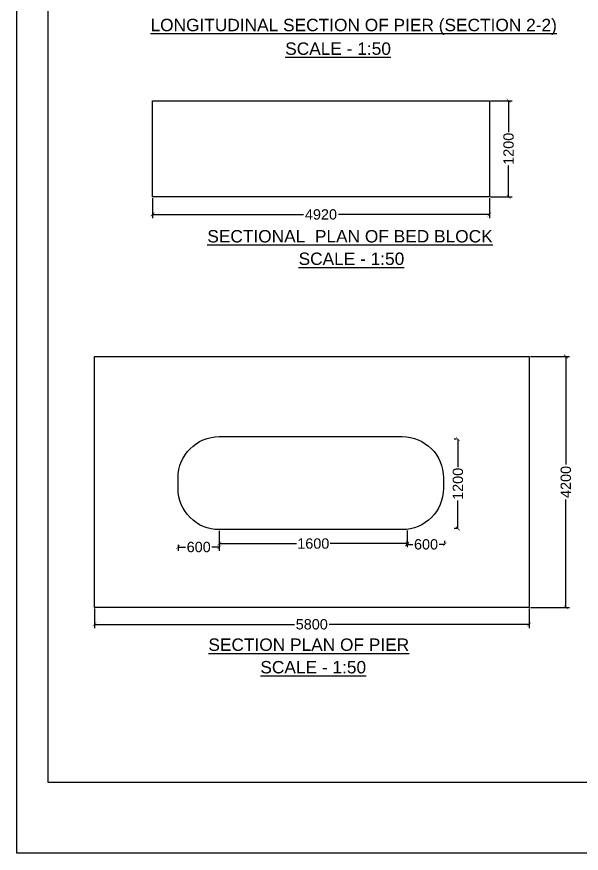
# Model space of a CAD drawing. Header units: inches. Extents: x 408 to 17534, y 396 to 10656.
# Drawn here: x 407.76 to 435.13, y 396.4 to 436.93 of the extents above; entities that cross this region are included whole.
import ezdxf

# ---------------------------------------------------------------- set-up
doc = ezdxf.new("R2010")
doc.units = ezdxf.units.IN
doc.header["$LTSCALE"] = 15
doc.header["$MEASUREMENT"] = 0
for name, color, linetype in [('DIMENSION', 255, 'Continuous'), ('DRAWING', 7, 'Continuous'), ('TEXT', 255, 'Continuous')]:
    doc.layers.add(name, color=color, linetype=linetype)
doc.styles.get("Standard").update_dxf_attribs({"font": 'ARIAL_1.TTF'})
doc.dimstyles.new('dig', dxfattribs={"dimtxt": 0.1875, "dimasz": 0.18, "dimexe": 0.18, "dimexo": 0.0625, "dimgap": 0.09, "dimtad": 0, "dimtih": 1, "dimtoh": 1, "dimdec": 4, "dimzin": 0, "dimdsep": 46, "dimtxsty": 'Standard', "dimblk": 'ARCHTICK', "dimcen": 0.09, "dimadec": 0, "dimazin": 0, "dimtfac": 1, "dimtdec": 4, "dimtofl": 0, "dimtmove": 0, "dimatfit": 3, "dimldrblk": 'ARCHTICK', "dimfxl": 0, "dimtolj": 1, "dimtzin": 0, "dimarcsym": 0})
picture_1 = doc.add_image_def('image2.jpg', size_in_pixel=(6332, 4524))

# ---------------------------------------------------------------- blocks, each defined once
blk = doc.blocks.new('_ArchTick')
at = {"color": 0, "linetype": 'ByBlock', "const_width": 0.15}
blk.add_lwpolyline([(-0.5, -0.5), (0.5, 0.5)], dxfattribs=at)
blk = doc.blocks.new('*D123')
at = {"layer": 'Defpoints', "color": 0, "ltscale": 0.02}
for p in [(411.533, 408.316), (432.596, 408.316), (432.596, 407.493)]:
    blk.add_point(p, dxfattribs=at)
at = {"layer": 'DIMENSION', "color": 0, "lineweight": -2, "ltscale": 0.02}
for p, q in [((411.533, 408.253), (411.533, 407.313)), ((432.596, 408.253), (432.596, 407.313)), ((411.533, 407.493), (421.229, 407.493)), ((432.596, 407.493), (422.9, 407.493))]:
    blk.add_line(p, q, dxfattribs=at)
at = {"layer": 'DIMENSION', "color": 0, "lineweight": -2, "ltscale": 0.02, "xscale": 0.18, "yscale": 0.18, "zscale": 0.18, "rotation": 180}
blk.add_blockref('_ArchTick', (411.533, 407.493), dxfattribs=at)
at = {"layer": 'DIMENSION', "color": 0, "lineweight": -2, "ltscale": 0.02, "xscale": 0.18, "yscale": 0.18, "zscale": 0.18}
blk.add_blockref('_ArchTick', (432.596, 407.493), dxfattribs=at)
at = {"layer": 'DIMENSION', "color": 0, "ltscale": 0.02, "insert": (422.064, 407.493), "char_height": 0.5, "attachment_point": 5}
blk.add_mtext('\\A1;5800', dxfattribs=at)
blk = doc.blocks.new('*D124')
at = {"layer": 'Defpoints', "color": 0, "ltscale": 0.02}
for p in [(432.596, 420.469), (432.596, 408.316), (434.378, 408.316)]:
    blk.add_point(p, dxfattribs=at)
at = {"layer": 'DIMENSION', "color": 0, "lineweight": -2, "ltscale": 0.02}
for p, q in [((432.658, 420.469), (434.558, 420.469)), ((434.378, 420.469), (434.378, 415.238)), ((434.378, 408.316), (434.378, 413.546)), ((432.658, 408.316), (434.558, 408.316))]:
    blk.add_line(p, q, dxfattribs=at)
at = {"layer": 'DIMENSION', "color": 0, "lineweight": -2, "ltscale": 0.02, "xscale": 0.18, "yscale": 0.18, "zscale": 0.18}
for p, rotation in [((434.378, 420.469), 90), ((434.378, 408.316), 270)]:
    blk.add_blockref('_ArchTick', p, dxfattribs=dict(at, rotation=rotation))
at = {"layer": 'DIMENSION', "color": 0, "ltscale": 0.02, "insert": (434.378, 414.392), "char_height": 0.5, "attachment_point": 5, "rotation": 90}
blk.add_mtext('\\A1;4200', dxfattribs=at)
blk = doc.blocks.new('*D125')
at = {"layer": 'Defpoints', "color": 0, "ltscale": 0.02}
for p in [(417.583, 412.081), (426.691, 412.096), (426.691, 411.405)]:
    blk.add_point(p, dxfattribs=at)
at = {"layer": 'DIMENSION', "color": 0, "lineweight": -2, "ltscale": 0.02}
for p, q in [((417.583, 412.018), (417.583, 411.225)), ((426.691, 412.033), (426.691, 411.225)), ((417.583, 411.405), (421.325, 411.405)), ((426.691, 411.405), (422.949, 411.405))]:
    blk.add_line(p, q, dxfattribs=at)
at = {"layer": 'DIMENSION', "color": 0, "lineweight": -2, "ltscale": 0.02, "xscale": 0.18, "yscale": 0.18, "zscale": 0.18, "rotation": 180}
blk.add_blockref('_ArchTick', (417.583, 411.405), dxfattribs=at)
at = {"layer": 'DIMENSION', "color": 0, "lineweight": -2, "ltscale": 0.02, "xscale": 0.18, "yscale": 0.18, "zscale": 0.18}
blk.add_blockref('_ArchTick', (426.691, 411.405), dxfattribs=at)
at = {"layer": 'DIMENSION', "color": 0, "ltscale": 0.02, "insert": (422.137, 411.405), "char_height": 0.5, "attachment_point": 5}
blk.add_mtext('\\A1;1600', dxfattribs=at)
blk = doc.blocks.new('*D121')
at = {"layer": 'Defpoints', "color": 0, "ltscale": 0.02}
for p in [(415.583, 411.405), (417.583, 411.405), (415.583, 411.237)]:
    blk.add_point(p, dxfattribs=at)
at = {"layer": 'DIMENSION', "color": 0, "lineweight": -2, "ltscale": 0.02}
for p, q in [((415.583, 411.343), (415.583, 411.057)), ((415.583, 411.237), (415.94, 411.237)), ((417.583, 411.237), (417.226, 411.237)), ((417.583, 411.343), (417.583, 411.057))]:
    blk.add_line(p, q, dxfattribs=at)
at = {"layer": 'DIMENSION', "color": 0, "lineweight": -2, "ltscale": 0.02, "xscale": 0.18, "yscale": 0.18, "zscale": 0.18, "rotation": 180}
blk.add_blockref('_ArchTick', (415.583, 411.237), dxfattribs=at)
at = {"layer": 'DIMENSION', "color": 0, "lineweight": -2, "ltscale": 0.02, "xscale": 0.18, "yscale": 0.18, "zscale": 0.18}
blk.add_blockref('_ArchTick', (417.583, 411.237), dxfattribs=at)
at = {"layer": 'DIMENSION', "color": 0, "ltscale": 0.02, "insert": (416.583, 411.237), "char_height": 0.5, "attachment_point": 5}
blk.add_mtext('\\A1;600', dxfattribs=at)
blk = doc.blocks.new('*D122')
at = {"layer": 'Defpoints', "color": 0, "ltscale": 0.02}
for p in [(428.513, 411.367), (428.513, 411.367), (426.691, 411.237)]:
    blk.add_point(p, dxfattribs=at)
at = {"layer": 'DIMENSION', "color": 0, "lineweight": -2, "ltscale": 0.02}
for p, q in [((426.691, 411.3), (426.691, 411.547)), ((426.691, 411.367), (426.959, 411.367)), ((428.513, 411.367), (428.245, 411.367)), ((428.513, 411.429), (428.513, 411.547))]:
    blk.add_line(p, q, dxfattribs=at)
at = {"layer": 'DIMENSION', "color": 0, "lineweight": -2, "ltscale": 0.02, "xscale": 0.18, "yscale": 0.18, "zscale": 0.18, "rotation": 180}
blk.add_blockref('_ArchTick', (426.691, 411.367), dxfattribs=at)
at = {"layer": 'DIMENSION', "color": 0, "lineweight": -2, "ltscale": 0.02, "xscale": 0.18, "yscale": 0.18, "zscale": 0.18}
blk.add_blockref('_ArchTick', (428.513, 411.367), dxfattribs=at)
at = {"layer": 'DIMENSION', "color": 0, "ltscale": 0.02, "insert": (427.602, 411.367), "char_height": 0.5, "attachment_point": 5}
blk.add_mtext('\\A1;600', dxfattribs=at)
blk = doc.blocks.new('*D126')
at = {"layer": 'Defpoints', "color": 0, "ltscale": 0.02}
for p in [(429.146, 416.467), (429.146, 416.467), (429.172, 412.132)]:
    blk.add_point(p, dxfattribs=at)
at = {"layer": 'DIMENSION', "color": 0, "lineweight": -2, "ltscale": 0.02}
for p, q in [((429.083, 416.467), (428.966, 416.467)), ((429.146, 416.467), (429.146, 415.112)), ((429.146, 412.132), (429.146, 413.487)), ((429.109, 412.132), (428.966, 412.132))]:
    blk.add_line(p, q, dxfattribs=at)
at = {"layer": 'DIMENSION', "color": 0, "lineweight": -2, "ltscale": 0.02, "xscale": 0.18, "yscale": 0.18, "zscale": 0.18}
for p, rotation in [((429.146, 416.467), 90), ((429.146, 412.132), 270)]:
    blk.add_blockref('_ArchTick', p, dxfattribs=dict(at, rotation=rotation))
at = {"layer": 'DIMENSION', "color": 0, "ltscale": 0.02, "insert": (429.146, 414.3), "char_height": 0.5, "attachment_point": 5, "rotation": 90}
blk.add_mtext('\\A1;1200', dxfattribs=at)
blk = doc.blocks.new('*D127')
at = {"layer": 'Defpoints', "color": 0, "ltscale": 0.02}
for p in [(430.671, 432.86), (430.671, 428.206), (431.603, 428.206)]:
    blk.add_point(p, dxfattribs=at)
at = {"layer": 'DIMENSION', "color": 0, "lineweight": -2, "ltscale": 0.02}
for p, q in [((430.734, 432.86), (431.783, 432.86)), ((431.603, 432.86), (431.603, 431.346)), ((431.603, 428.206), (431.603, 429.721)), ((430.734, 428.206), (431.783, 428.206))]:
    blk.add_line(p, q, dxfattribs=at)
at = {"layer": 'DIMENSION', "color": 0, "lineweight": -2, "ltscale": 0.02, "xscale": 0.18, "yscale": 0.18, "zscale": 0.18}
for p, rotation in [((431.603, 432.86), 90), ((431.603, 428.206), 270)]:
    blk.add_blockref('_ArchTick', p, dxfattribs=dict(at, rotation=rotation))
at = {"layer": 'DIMENSION', "color": 0, "ltscale": 0.02, "insert": (431.603, 430.533), "char_height": 0.5, "attachment_point": 5, "rotation": 90}
blk.add_mtext('\\A1;1200', dxfattribs=at)
blk = doc.blocks.new('*D128')
at = {"layer": 'Defpoints', "color": 0, "ltscale": 0.02}
for p in [(414.346, 428.206), (430.671, 428.206), (430.671, 427.35)]:
    blk.add_point(p, dxfattribs=at)
at = {"layer": 'DIMENSION', "color": 0, "lineweight": -2, "ltscale": 0.02}
for p, q in [((414.346, 428.144), (414.346, 427.17)), ((430.671, 428.144), (430.671, 427.17)), ((414.346, 427.35), (421.663, 427.35)), ((430.671, 427.35), (423.354, 427.35))]:
    blk.add_line(p, q, dxfattribs=at)
at = {"layer": 'DIMENSION', "color": 0, "lineweight": -2, "ltscale": 0.02, "xscale": 0.18, "yscale": 0.18, "zscale": 0.18, "rotation": 180}
blk.add_blockref('_ArchTick', (414.346, 427.35), dxfattribs=at)
at = {"layer": 'DIMENSION', "color": 0, "lineweight": -2, "ltscale": 0.02, "xscale": 0.18, "yscale": 0.18, "zscale": 0.18}
blk.add_blockref('_ArchTick', (430.671, 427.35), dxfattribs=at)
at = {"layer": 'DIMENSION', "color": 0, "ltscale": 0.02, "insert": (422.509, 427.35), "char_height": 0.5, "attachment_point": 5}
blk.add_mtext('\\A1;4920', dxfattribs=at)

msp = doc.modelspace()

# ---------------------------------------------------------------- linework, layer by layer
at = {"ltscale": 0.02}
for points in [[(409.29096, 472.42941), (515.61234, 472.42941), (515.61234, 399.82977), (409.29096, 399.82977)], [(414.34606, 432.86022), (430.67122, 432.86022), (430.67122, 428.20645), (414.34606, 428.20645)]]:
    msp.add_lwpolyline(points, close=True, dxfattribs=at)
at = {"layer": 'DRAWING', "ltscale": 0.02}
msp.add_lwpolyline([(411.53311, 420.46862), (432.59587, 420.46862), (432.59587, 408.31562), (411.53311, 408.31562)], close=True, dxfattribs=at)
msp.add_lwpolyline([(417.58269, 416.58701), (426.44803, 416.58701, -0.41421356), (428.44803, 414.58701), (428.44803, 414.08077, -0.41421356), (426.44803, 412.08077), (417.58269, 412.08077, -0.41421356), (415.58269, 414.08077), (415.58269, 414.58701, -0.41421356)], format="xyb", close=True, dxfattribs=at)

# ---------------------------------------------------------------- texts
at = {"layer": 'DIMENSION', "ltscale": 0.02}
for s, p in [('%%ULONGITUDINAL SECTION OF PIER (SECTION 2-2)', (414.24628, 436.22997)), ('%%USECTIONAL  PLAN OF BED BLOCK', (416.99974, 425.99519)), ('%%USCALE - 1:50', (421.42335, 424.90414)), ('%%USECTION PLAN OF PIER', (417.05187, 406.20875)), ('%%USCALE - 1:50', (419.57151, 405.1177))]:
    msp.add_text(s, height=0.6, dxfattribs=at).set_placement(p)
at = {"layer": 'TEXT'}
msp.add_text('%%USCALE - 1:50', height=0.6, dxfattribs=at).set_placement((420.77579, 435.08407))

# ---------------------------------------------------------------- dimensions: what is measured, and where the dimension line sits
at = {"layer": 'DIMENSION', "ltscale": 0.02}
for base, p1, p2, text, picture, middle in [((431.60302, 428.20645), (430.67122, 432.86022), (430.67122, 428.20645), '1200', '*D127', (431.60302, 430.53333)), ((434.37823, 408.31562), (432.59587, 420.46862), (432.59587, 408.31562), '4200', '*D124', (434.37823, 414.39212)), ((429.14579, 416.46704), (429.17191, 412.1323), (429.14579, 416.46704), '1200', '*D126', (429.14579, 414.29967))]:
    dim = msp.add_linear_dim(base=base, p1=p1, p2=p2, angle=90, text=text, dimstyle='dig', override={"dimtxt": 0.5}, dxfattribs=at)
    dim.commit()
    dim.dimension.update_dxf_attribs({"geometry": picture, "text_midpoint": middle, "text_rotation": 90})
for base, p1, p2, text, picture, middle in [((430.67122, 427.35014), (414.34606, 428.20645), (430.67122, 428.20645), '4920', '*D128', (422.50864, 427.35014)), ((426.69128, 411.40537), (417.58269, 412.08077), (426.69128, 412.09562), '1600', '*D125', (422.13699, 411.40537)), ((415.58269, 411.23702), (417.58269, 411.40537), (415.58269, 411.40537), '600', '*D121', (416.58269, 411.23702)), ((428.51284, 411.36657), (426.69128, 411.23702), (428.51284, 411.36657), '600', '*D122', (427.60206, 411.36657)), ((432.59587, 407.49279), (411.53311, 408.31562), (432.59587, 408.31562), '5800', '*D123', (422.06449, 407.49279))]:
    dim = msp.add_linear_dim(base=base, p1=p1, p2=p2, text=text, dimstyle='dig', override={"dimtxt": 0.5}, dxfattribs=at)
    dim.commit()
    dim.dimension.update_dxf_attribs({"geometry": picture, "text_midpoint": middle})

# ---------------------------------------------------------------- pictures from other files: only their frames are drawn
at = {"ltscale": 0.02}
image = msp.add_image(picture_1, insert=(407.76289, 396.40269), size_in_units=(110.41618, 78.88863), dxfattribs=dict(at, fade=30))
image.dxf.flags = 7

doc.saveas('drawing.dxf')
